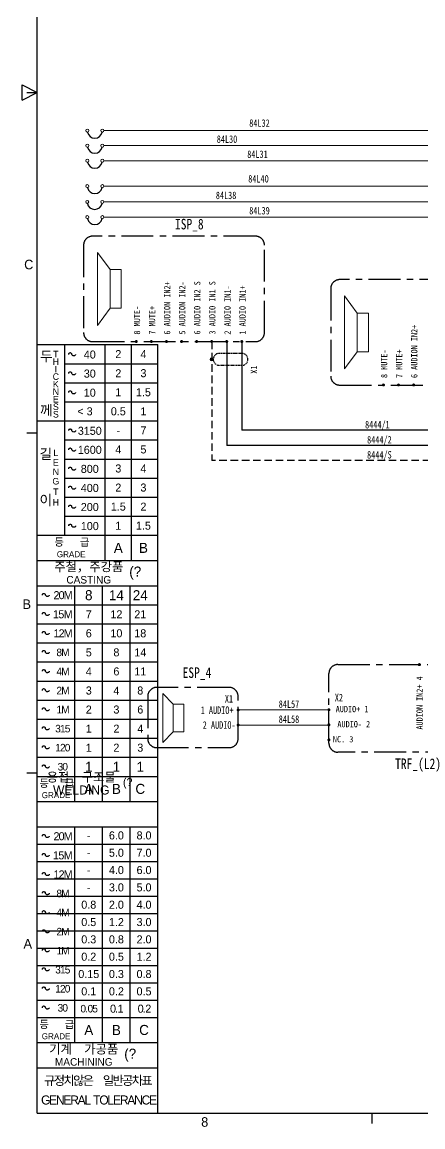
# Model space of a CAD drawing. Header units: millimetres. Extents: x 1204 to 1763, y -128 to 303.
# Drawn here: x 1213.7 to 1293.4, y -118.5 to 101.5 of the extents above; entities that cross this region are included whole.
import ezdxf
from ezdxf.enums import TextEntityAlignment as Align

# ---------------------------------------------------------------- set-up
doc = ezdxf.new("R2010")
doc.units = ezdxf.units.MM
doc.linetypes.add('CENTER', pattern=[50.8, 31.75, -6.35, 6.35, -6.35])
doc.linetypes.add('HIDDEN', pattern=[0.375, 0.25, -0.125])
for name, color, linetype, lineweight in [('7', 7, 'Continuous', 15), ('ADDRESS', 85, 'Continuous', 15), ('GND', 252, 'Continuous', 15), ('LINE', 7, 'Continuous', 15), ('TEXT', 7, 'Continuous', 15)]:
    doc.layers.add(name, color=color, linetype=linetype, lineweight=lineweight)
for name, color, linetype in [('AUDIO+', 26, 'Continuous'), ('AUDIO-', 30, 'Continuous'), ('SHIELD', 41, 'Continuous')]:
    doc.layers.add(name, color=color, linetype=linetype)
doc.styles.add('ROMANS', font='txt', dxfattribs={"height": 0.2})

# ---------------------------------------------------------------- blocks, each defined once
blk = doc.blocks.new('BALL')
at = {"layer": 'LINE'}
h = blk.add_hatch(color=256, dxfattribs=at)
h.paths.add_polyline_path([(203.75, 320.23, 0.41419), (203.5, 319.98), (203.75, 319.98)])
h.paths.add_polyline_path([(203.75, 320.23), (203.75, 319.98), (204, 319.98, 0.41419)])
h.paths.add_polyline_path([(204, 319.98, 0.00002), (204, 319.98), (203.5, 319.98, 1.00004)])
blk.add_circle((203.75, 319.98), 0.25, dxfattribs=at)
blk = doc.blocks.new('A$C38FC7A60')
at = {"layer": 'SHIELD', "linetype": 'HIDDEN'}
for p, q in [((-1.98, 10), (-1.98, 2.5)), ((0, 0), (0, 0.52))]:
    blk.add_line(p, q, dxfattribs=at)
for points in [[(-1.98, 10), (-1.98, 10), (-1.94, 10.52), (-1.94, 10.52), (-1.23, 12.78), (1.93, 12.35), (1.98, 10), (1.98, 10), (1.98, 2.5), (1.98, 2.5)], [(1.98, 2.5), (1.98, 2.5), (1.94, 1.98), (1.94, 1.98), (1.34, 0.01), (-1.34, 0.01), (-1.94, 1.98), (-1.94, 1.98), (-1.98, 2.5), (-1.98, 2.5)]]:
    blk.add_open_spline(points, degree=3, knots=[0, 0, 0, 0, 1, 1, 1, 2, 2, 2, 3, 3, 3, 3], dxfattribs=at)
at = {"layer": 'SHIELD', "linetype": 'HIDDEN', "xscale": -2, "yscale": 2, "zscale": 2}
blk.add_blockref('BALL', (407.5, -639.96), dxfattribs=at)

msp = doc.modelspace()

# ---------------------------------------------------------------- linework, layer by layer
at = {"color": 5, "linetype": 'Continuous'}
for p, q in [((1216.68, -115.77), (1216.68, 290.63)), ((1216.68, 37.23), (1240.68, 37.23)), ((1240.68, -115.77), (1240.68, 37.23)), ((1216.68, -10.77), (1240.68, -10.77)), ((1216.68, -58.77), (1240.68, -58.77)), ((1216.68, -106.77), (1240.68, -106.77)), ((1216.68, -115.77), (1750.08, -115.77))]:
    msp.add_line(p, q, dxfattribs=at)
at = {"color": 2, "linetype": 'Continuous'}
for p, q in [((1213.66, 88.96), (1216.68, 87.43)), ((1213.66, 85.92), (1213.66, 88.96)), ((1213.66, 85.92), (1216.68, 87.43))]:
    msp.add_line(p, q, dxfattribs=at)
at = {"color": 6, "linetype": 'Continuous'}
for p, q in [((1214.63, 87.43), (1216.68, 87.43)), ((1222.18, -0.72), (1222.18, 37.23)), ((1230.18, -5.74), (1230.18, 37.23)), ((1235.43, -5.74), (1235.43, 37.23)), ((1222.18, 33.44), (1240.68, 33.44)), ((1222.18, 29.64), (1240.68, 29.64)), ((1222.18, 25.85), (1240.68, 25.85)), ((1216.68, 22.05), (1240.68, 22.05)), ((1214.63, 19.7), (1216.68, 19.7)), ((1222.18, 18.26), (1240.68, 18.26)), ((1222.18, 14.46), (1240.68, 14.46)), ((1222.18, 10.67), (1240.68, 10.67)), ((1222.18, 6.87), (1240.68, 6.87)), ((1222.18, 3.08), (1240.68, 3.08)), ((1216.68, -0.72), (1240.68, -0.72)), ((1216.68, -5.74), (1240.68, -5.74)), ((1224.18, -53.74), (1224.18, -10.77)), ((1229.68, -53.74), (1229.68, -10.77)), ((1235.18, -53.74), (1235.18, -10.77)), ((1216.68, -14.56), (1240.68, -14.56)), ((1216.68, -18.36), (1240.68, -18.36)), ((1216.68, -22.15), (1240.68, -22.15)), ((1216.68, -25.95), (1240.68, -25.95)), ((1216.68, -29.74), (1240.68, -29.74)), ((1216.68, -33.54), (1240.68, -33.54)), ((1216.68, -37.33), (1240.68, -37.33)), ((1216.68, -41.13), (1240.68, -41.13)), ((1216.68, -44.92), (1240.68, -44.92)), ((1214.63, -48.03), (1216.68, -48.03)), ((1216.68, -48.72), (1240.68, -48.72)), ((1216.68, -53.74), (1240.68, -53.74)), ((1224.18, -101.74), (1224.18, -58.77)), ((1229.68, -101.74), (1229.68, -58.77)), ((1235.18, -101.74), (1235.18, -58.77)), ((1216.68, -62.22), (1240.68, -62.22)), ((1216.68, -65.67), (1240.68, -65.67)), ((1216.68, -69.12), (1240.68, -69.12)), ((1216.68, -72.57), (1240.68, -72.57)), ((1216.68, -76.02), (1240.68, -76.02)), ((1216.68, -79.47), (1240.68, -79.47)), ((1216.68, -82.92), (1240.68, -82.92)), ((1216.68, -86.37), (1240.68, -86.37)), ((1216.68, -89.82), (1240.68, -89.82)), ((1216.68, -93.27), (1240.68, -93.27)), ((1216.68, -96.72), (1240.68, -96.72)), ((1216.68, -101.74), (1240.68, -101.74)), ((1283.36, -117.87), (1283.36, -115.77))]:
    msp.add_line(p, q, dxfattribs=at)
at = {"color": 1, "linetype": 'CENTER', "ltscale": 0.2}
for points in [[(1261.9, 39.63), (1261.9, 57.03, 0.414214), (1260.1, 58.83), (1227.7, 58.83, 0.414214), (1225.9, 57.03), (1225.9, 39.63, 0.414214), (1227.7, 37.83), (1260.1, 37.83, 0.414214)], [(1311.08, 30.98), (1311.08, 48.38, 0.414214), (1309.28, 50.18), (1276.88, 50.18, 0.414214), (1275.08, 48.38), (1275.08, 30.98, 0.414214), (1276.88, 29.18), (1309.28, 29.18, 0.414214)], [(1312.23, -28.26), (1312.23, -42.12, -0.414214), (1310.43, -43.92), (1276.53, -43.92, -0.414214), (1274.73, -42.12), (1274.73, -28.26, -0.414214), (1276.53, -26.46), (1310.43, -26.46, -0.414214)], [(1256.66, -41.21), (1256.66, -32.81, 0.414214), (1254.86, -31.01), (1240.46, -31.01, 0.414214), (1238.66, -32.81), (1238.66, -41.21, 0.414214), (1240.46, -43.01), (1254.86, -43.01, 0.414214)]]:
    msp.add_lwpolyline(points, format="xyb", close=True, dxfattribs=at)
at = {"const_width": 0.3}
for points in [[(1236.39, 37.7, -1), (1236.39, 38, -1)], [(1239.39, 37.7, -1), (1239.39, 38, -1)], [(1242.4, 37.7, 1), (1242.4, 38, 1)], [(1245.4, 37.7, 1), (1245.4, 38, 1)], [(1248.4, 37.7, 1), (1248.4, 38, 1)], [(1251.39, 37.7, -1), (1251.39, 38, -1)], [(1254.39, 37.7, -1), (1254.39, 38, -1)], [(1257.39, 37.7, -1), (1257.39, 38, -1)], [(1285.58, 29.05, -1), (1285.58, 29.35, -1)], [(1288.58, 29.05, -1), (1288.58, 29.35, -1)], [(1291.59, 29.05, 1), (1291.59, 29.35, 1)], [(1292.73, -26.33, -1), (1292.73, -26.63, -1)], [(1274.58, -35.46, 1), (1274.88, -35.46, 1)], [(1256.81, -35.51, 1), (1256.51, -35.51, 1)], [(1256.81, -38.51, 1), (1256.51, -38.51, 1)], [(1274.58, -38.46, 1), (1274.88, -38.46, 1)], [(1274.58, -41.46, 1), (1274.88, -41.46, 1)]]:
    msp.add_lwpolyline(points, format="xyb", close=True, dxfattribs=at)
at = {"color": 4, "linetype": 'Continuous'}
for points in [[(1224.28, 35.29), (1224.27, 35.21), (1224.22, 35.13), (1224.15, 35.07), (1224.06, 35.03), (1223.96, 35.01), (1223.85, 35.02), (1223.76, 35.05), (1223.67, 35.1), (1223.62, 35.17), (1223.59, 35.25), (1223.58, 35.34), (1223.54, 35.42), (1223.48, 35.49), (1223.39, 35.54), (1223.28, 35.57), (1223.17, 35.57), (1223.07, 35.54), (1222.98, 35.49), (1222.92, 35.41), (1222.89, 35.33), (1222.89, 35.33), (1222.89, 35.32), (1222.89, 35.32), (1222.88, 35.31), (1222.88, 35.31), (1222.88, 35.31), (1222.88, 35.3), (1222.88, 35.3), (1222.88, 35.29), (1222.88, 35.29)], [(1224.28, 31.5), (1224.27, 31.41), (1224.22, 31.34), (1224.15, 31.28), (1224.06, 31.23), (1223.96, 31.22), (1223.85, 31.22), (1223.76, 31.25), (1223.67, 31.31), (1223.62, 31.38), (1223.59, 31.46), (1223.58, 31.54), (1223.54, 31.63), (1223.48, 31.7), (1223.39, 31.75), (1223.28, 31.77), (1223.17, 31.77), (1223.07, 31.74), (1222.98, 31.69), (1222.92, 31.62), (1222.89, 31.54), (1222.89, 31.53), (1222.89, 31.53), (1222.89, 31.52), (1222.88, 31.52), (1222.88, 31.52), (1222.88, 31.51), (1222.88, 31.51), (1222.88, 31.5), (1222.88, 31.5), (1222.88, 31.5)], [(1224.28, 27.7), (1224.27, 27.62), (1224.22, 27.54), (1224.15, 27.48), (1224.06, 27.44), (1223.96, 27.42), (1223.85, 27.43), (1223.76, 27.46), (1223.67, 27.51), (1223.62, 27.58), (1223.59, 27.66), (1223.58, 27.75), (1223.54, 27.83), (1223.48, 27.9), (1223.39, 27.95), (1223.28, 27.98), (1223.17, 27.98), (1223.07, 27.95), (1222.98, 27.9), (1222.92, 27.82), (1222.89, 27.74), (1222.89, 27.74), (1222.89, 27.73), (1222.89, 27.73), (1222.88, 27.72), (1222.88, 27.72), (1222.88, 27.72), (1222.88, 27.71), (1222.88, 27.71), (1222.88, 27.7), (1222.88, 27.7)], [(1224.28, 20.11), (1224.27, 20.03), (1224.22, 19.95), (1224.15, 19.89), (1224.06, 19.85), (1223.96, 19.83), (1223.85, 19.84), (1223.76, 19.87), (1223.67, 19.92), (1223.62, 19.99), (1223.59, 20.07), (1223.58, 20.16), (1223.54, 20.24), (1223.48, 20.31), (1223.39, 20.36), (1223.28, 20.39), (1223.17, 20.39), (1223.07, 20.36), (1222.98, 20.31), (1222.92, 20.23), (1222.89, 20.15), (1222.89, 20.15), (1222.89, 20.14), (1222.89, 20.14), (1222.88, 20.13), (1222.88, 20.13), (1222.88, 20.13), (1222.88, 20.12), (1222.88, 20.12), (1222.88, 20.11), (1222.88, 20.11)], [(1224.28, 16.32), (1224.27, 16.23), (1224.22, 16.16), (1224.15, 16.1), (1224.06, 16.05), (1223.96, 16.04), (1223.85, 16.04), (1223.76, 16.07), (1223.67, 16.13), (1223.62, 16.2), (1223.59, 16.28), (1223.58, 16.36), (1223.54, 16.45), (1223.48, 16.52), (1223.39, 16.57), (1223.28, 16.59), (1223.17, 16.59), (1223.07, 16.56), (1222.98, 16.51), (1222.92, 16.44), (1222.89, 16.36), (1222.89, 16.35), (1222.89, 16.35), (1222.89, 16.34), (1222.88, 16.34), (1222.88, 16.34), (1222.88, 16.33), (1222.88, 16.33), (1222.88, 16.32), (1222.88, 16.32), (1222.88, 16.32)], [(1224.28, 12.52), (1224.27, 12.44), (1224.22, 12.36), (1224.15, 12.3), (1224.06, 12.26), (1223.96, 12.24), (1223.85, 12.25), (1223.76, 12.28), (1223.67, 12.33), (1223.62, 12.4), (1223.59, 12.48), (1223.58, 12.57), (1223.54, 12.65), (1223.48, 12.72), (1223.39, 12.77), (1223.28, 12.8), (1223.17, 12.8), (1223.07, 12.77), (1222.98, 12.72), (1222.92, 12.64), (1222.89, 12.56), (1222.89, 12.56), (1222.89, 12.55), (1222.89, 12.55), (1222.88, 12.54), (1222.88, 12.54), (1222.88, 12.54), (1222.88, 12.53), (1222.88, 12.53), (1222.88, 12.52), (1222.88, 12.52)], [(1224.28, 8.73), (1224.27, 8.64), (1224.22, 8.57), (1224.15, 8.51), (1224.06, 8.46), (1223.96, 8.45), (1223.85, 8.45), (1223.76, 8.48), (1223.67, 8.54), (1223.62, 8.61), (1223.59, 8.69), (1223.58, 8.77), (1223.54, 8.86), (1223.48, 8.93), (1223.39, 8.98), (1223.28, 9), (1223.17, 9), (1223.07, 8.97), (1222.98, 8.92), (1222.92, 8.85), (1222.89, 8.77), (1222.89, 8.76), (1222.89, 8.76), (1222.89, 8.75), (1222.88, 8.75), (1222.88, 8.75), (1222.88, 8.74), (1222.88, 8.74), (1222.88, 8.73), (1222.88, 8.73), (1222.88, 8.73)], [(1224.28, 4.93), (1224.27, 4.85), (1224.22, 4.77), (1224.15, 4.71), (1224.06, 4.67), (1223.96, 4.65), (1223.85, 4.66), (1223.76, 4.69), (1223.67, 4.74), (1223.62, 4.81), (1223.59, 4.89), (1223.58, 4.98), (1223.54, 5.06), (1223.48, 5.13), (1223.39, 5.18), (1223.28, 5.21), (1223.17, 5.21), (1223.07, 5.18), (1222.98, 5.13), (1222.92, 5.05), (1222.89, 4.97), (1222.89, 4.97), (1222.89, 4.96), (1222.89, 4.96), (1222.88, 4.95), (1222.88, 4.95), (1222.88, 4.95), (1222.88, 4.94), (1222.88, 4.94), (1222.88, 4.93), (1222.88, 4.93)], [(1224.28, 1.14), (1224.27, 1.05), (1224.22, 0.98), (1224.15, 0.92), (1224.06, 0.87), (1223.96, 0.86), (1223.85, 0.86), (1223.76, 0.89), (1223.67, 0.95), (1223.62, 1.02), (1223.59, 1.1), (1223.58, 1.18), (1223.54, 1.27), (1223.48, 1.34), (1223.39, 1.39), (1223.28, 1.41), (1223.17, 1.41), (1223.07, 1.38), (1222.98, 1.33), (1222.92, 1.26), (1222.89, 1.18), (1222.89, 1.17), (1222.89, 1.17), (1222.89, 1.16), (1222.88, 1.16), (1222.88, 1.16), (1222.88, 1.15), (1222.88, 1.15), (1222.88, 1.14), (1222.88, 1.14), (1222.88, 1.14)], [(1219.03, -12.62), (1219.02, -12.71), (1218.97, -12.78), (1218.9, -12.84), (1218.81, -12.88), (1218.71, -12.9), (1218.6, -12.9), (1218.51, -12.87), (1218.42, -12.81), (1218.37, -12.74), (1218.34, -12.66), (1218.33, -12.58), (1218.29, -12.49), (1218.23, -12.42), (1218.14, -12.37), (1218.03, -12.35), (1217.92, -12.35), (1217.82, -12.38), (1217.73, -12.43), (1217.67, -12.5), (1217.64, -12.58), (1217.64, -12.59), (1217.64, -12.59), (1217.64, -12.6), (1217.63, -12.6), (1217.63, -12.6), (1217.63, -12.61), (1217.63, -12.61), (1217.63, -12.62), (1217.63, -12.62), (1217.63, -12.62)], [(1219.03, -16.42), (1219.02, -16.5), (1218.97, -16.58), (1218.9, -16.64), (1218.81, -16.68), (1218.71, -16.7), (1218.6, -16.69), (1218.51, -16.66), (1218.42, -16.61), (1218.37, -16.54), (1218.34, -16.46), (1218.33, -16.37), (1218.29, -16.29), (1218.23, -16.22), (1218.14, -16.17), (1218.03, -16.14), (1217.92, -16.14), (1217.82, -16.17), (1217.73, -16.22), (1217.67, -16.3), (1217.64, -16.38), (1217.64, -16.38), (1217.64, -16.39), (1217.64, -16.39), (1217.63, -16.39), (1217.63, -16.4), (1217.63, -16.4), (1217.63, -16.41), (1217.63, -16.41), (1217.63, -16.41), (1217.63, -16.42)], [(1219.03, -20.21), (1219.02, -20.3), (1218.97, -20.37), (1218.9, -20.43), (1218.81, -20.47), (1218.71, -20.49), (1218.6, -20.49), (1218.51, -20.46), (1218.42, -20.4), (1218.37, -20.33), (1218.34, -20.25), (1218.33, -20.17), (1218.29, -20.08), (1218.23, -20.01), (1218.14, -19.96), (1218.03, -19.94), (1217.92, -19.94), (1217.82, -19.97), (1217.73, -20.02), (1217.67, -20.09), (1217.64, -20.17), (1217.64, -20.18), (1217.64, -20.18), (1217.64, -20.19), (1217.63, -20.19), (1217.63, -20.19), (1217.63, -20.2), (1217.63, -20.2), (1217.63, -20.21), (1217.63, -20.21), (1217.63, -20.21)], [(1219.03, -24.01), (1219.02, -24.09), (1218.97, -24.17), (1218.9, -24.23), (1218.81, -24.27), (1218.71, -24.29), (1218.6, -24.28), (1218.51, -24.25), (1218.42, -24.2), (1218.37, -24.13), (1218.34, -24.05), (1218.33, -23.96), (1218.29, -23.88), (1218.23, -23.81), (1218.14, -23.76), (1218.03, -23.73), (1217.92, -23.73), (1217.82, -23.76), (1217.73, -23.81), (1217.67, -23.89), (1217.64, -23.97), (1217.64, -23.97), (1217.64, -23.98), (1217.64, -23.98), (1217.63, -23.98), (1217.63, -23.99), (1217.63, -23.99), (1217.63, -24), (1217.63, -24), (1217.63, -24), (1217.63, -24.01)], [(1219.03, -27.8), (1219.02, -27.89), (1218.97, -27.96), (1218.9, -28.02), (1218.81, -28.06), (1218.71, -28.08), (1218.6, -28.08), (1218.51, -28.05), (1218.42, -27.99), (1218.37, -27.92), (1218.34, -27.84), (1218.33, -27.76), (1218.29, -27.67), (1218.23, -27.6), (1218.14, -27.55), (1218.03, -27.53), (1217.92, -27.53), (1217.82, -27.56), (1217.73, -27.61), (1217.67, -27.68), (1217.64, -27.76), (1217.64, -27.77), (1217.64, -27.77), (1217.64, -27.78), (1217.63, -27.78), (1217.63, -27.78), (1217.63, -27.79), (1217.63, -27.79), (1217.63, -27.8), (1217.63, -27.8), (1217.63, -27.8)], [(1219.03, -31.6), (1219.02, -31.68), (1218.97, -31.76), (1218.9, -31.82), (1218.81, -31.86), (1218.71, -31.88), (1218.6, -31.87), (1218.51, -31.84), (1218.42, -31.79), (1218.37, -31.72), (1218.34, -31.64), (1218.33, -31.55), (1218.29, -31.47), (1218.23, -31.4), (1218.14, -31.35), (1218.03, -31.32), (1217.92, -31.32), (1217.82, -31.35), (1217.73, -31.4), (1217.67, -31.48), (1217.64, -31.56), (1217.64, -31.56), (1217.64, -31.57), (1217.64, -31.57), (1217.63, -31.57), (1217.63, -31.58), (1217.63, -31.58), (1217.63, -31.59), (1217.63, -31.59), (1217.63, -31.59), (1217.63, -31.6)], [(1219.03, -35.39), (1219.02, -35.48), (1218.97, -35.55), (1218.9, -35.61), (1218.81, -35.65), (1218.71, -35.67), (1218.6, -35.67), (1218.51, -35.64), (1218.42, -35.58), (1218.37, -35.51), (1218.34, -35.43), (1218.33, -35.35), (1218.29, -35.26), (1218.23, -35.19), (1218.14, -35.14), (1218.03, -35.12), (1217.92, -35.12), (1217.82, -35.15), (1217.73, -35.2), (1217.67, -35.27), (1217.64, -35.35), (1217.64, -35.36), (1217.64, -35.36), (1217.64, -35.37), (1217.63, -35.37), (1217.63, -35.37), (1217.63, -35.38), (1217.63, -35.38), (1217.63, -35.39), (1217.63, -35.39), (1217.63, -35.39)], [(1219.03, -39.19), (1219.02, -39.27), (1218.97, -39.35), (1218.9, -39.41), (1218.81, -39.45), (1218.71, -39.47), (1218.6, -39.46), (1218.51, -39.43), (1218.42, -39.38), (1218.37, -39.31), (1218.34, -39.23), (1218.33, -39.14), (1218.29, -39.06), (1218.23, -38.99), (1218.14, -38.94), (1218.03, -38.91), (1217.92, -38.91), (1217.82, -38.94), (1217.73, -38.99), (1217.67, -39.07), (1217.64, -39.15), (1217.64, -39.15), (1217.64, -39.16), (1217.64, -39.16), (1217.63, -39.16), (1217.63, -39.17), (1217.63, -39.17), (1217.63, -39.18), (1217.63, -39.18), (1217.63, -39.18), (1217.63, -39.19)], [(1219.03, -42.98), (1219.02, -43.07), (1218.97, -43.14), (1218.9, -43.2), (1218.81, -43.24), (1218.71, -43.26), (1218.6, -43.26), (1218.51, -43.23), (1218.42, -43.17), (1218.37, -43.1), (1218.34, -43.02), (1218.33, -42.94), (1218.29, -42.85), (1218.23, -42.78), (1218.14, -42.73), (1218.03, -42.71), (1217.92, -42.71), (1217.82, -42.74), (1217.73, -42.79), (1217.67, -42.86), (1217.64, -42.94), (1217.64, -42.95), (1217.64, -42.95), (1217.64, -42.96), (1217.63, -42.96), (1217.63, -42.96), (1217.63, -42.97), (1217.63, -42.97), (1217.63, -42.98), (1217.63, -42.98), (1217.63, -42.98)], [(1219.03, -46.78), (1219.02, -46.86), (1218.97, -46.94), (1218.9, -47), (1218.81, -47.04), (1218.71, -47.06), (1218.6, -47.05), (1218.51, -47.02), (1218.42, -46.97), (1218.37, -46.9), (1218.34, -46.82), (1218.33, -46.73), (1218.29, -46.65), (1218.23, -46.58), (1218.14, -46.53), (1218.03, -46.5), (1217.92, -46.5), (1217.82, -46.53), (1217.73, -46.58), (1217.67, -46.66), (1217.64, -46.74), (1217.64, -46.74), (1217.64, -46.75), (1217.64, -46.75), (1217.63, -46.75), (1217.63, -46.76), (1217.63, -46.76), (1217.63, -46.77), (1217.63, -46.77), (1217.63, -46.77), (1217.63, -46.78)], [(1219.03, -60.62), (1219.02, -60.71), (1218.97, -60.78), (1218.9, -60.84), (1218.81, -60.88), (1218.71, -60.9), (1218.6, -60.9), (1218.51, -60.87), (1218.42, -60.81), (1218.37, -60.74), (1218.34, -60.66), (1218.33, -60.58), (1218.29, -60.49), (1218.23, -60.42), (1218.14, -60.37), (1218.03, -60.35), (1217.92, -60.35), (1217.82, -60.38), (1217.73, -60.43), (1217.67, -60.5), (1217.64, -60.58), (1217.64, -60.59), (1217.64, -60.59), (1217.64, -60.6), (1217.63, -60.6), (1217.63, -60.6), (1217.63, -60.61), (1217.63, -60.61), (1217.63, -60.62), (1217.63, -60.62), (1217.63, -60.62)], [(1219.03, -64.42), (1219.02, -64.5), (1218.97, -64.58), (1218.9, -64.64), (1218.81, -64.68), (1218.71, -64.7), (1218.6, -64.69), (1218.51, -64.66), (1218.42, -64.61), (1218.37, -64.54), (1218.34, -64.46), (1218.33, -64.37), (1218.29, -64.29), (1218.23, -64.22), (1218.14, -64.17), (1218.03, -64.14), (1217.92, -64.14), (1217.82, -64.17), (1217.73, -64.22), (1217.67, -64.3), (1217.64, -64.38), (1217.64, -64.38), (1217.64, -64.39), (1217.64, -64.39), (1217.63, -64.39), (1217.63, -64.4), (1217.63, -64.4), (1217.63, -64.41), (1217.63, -64.41), (1217.63, -64.41), (1217.63, -64.42)], [(1219.03, -68.21), (1219.02, -68.3), (1218.97, -68.37), (1218.9, -68.43), (1218.81, -68.47), (1218.71, -68.49), (1218.6, -68.49), (1218.51, -68.46), (1218.42, -68.4), (1218.37, -68.33), (1218.34, -68.25), (1218.33, -68.17), (1218.29, -68.08), (1218.23, -68.01), (1218.14, -67.96), (1218.03, -67.94), (1217.92, -67.94), (1217.82, -67.97), (1217.73, -68.02), (1217.67, -68.09), (1217.64, -68.17), (1217.64, -68.18), (1217.64, -68.18), (1217.64, -68.19), (1217.63, -68.19), (1217.63, -68.19), (1217.63, -68.2), (1217.63, -68.2), (1217.63, -68.21), (1217.63, -68.21), (1217.63, -68.21)], [(1219.03, -72.01), (1219.02, -72.09), (1218.97, -72.17), (1218.9, -72.23), (1218.81, -72.27), (1218.71, -72.29), (1218.6, -72.28), (1218.51, -72.25), (1218.42, -72.2), (1218.37, -72.13), (1218.34, -72.05), (1218.33, -71.96), (1218.29, -71.88), (1218.23, -71.81), (1218.14, -71.76), (1218.03, -71.73), (1217.92, -71.73), (1217.82, -71.76), (1217.73, -71.81), (1217.67, -71.89), (1217.64, -71.97), (1217.64, -71.97), (1217.64, -71.98), (1217.64, -71.98), (1217.63, -71.98), (1217.63, -71.99), (1217.63, -71.99), (1217.63, -72), (1217.63, -72), (1217.63, -72), (1217.63, -72.01)], [(1219.03, -75.8), (1219.02, -75.89), (1218.97, -75.96), (1218.9, -76.02), (1218.81, -76.06), (1218.71, -76.08), (1218.6, -76.08), (1218.51, -76.05), (1218.42, -75.99), (1218.37, -75.92), (1218.34, -75.84), (1218.33, -75.76), (1218.29, -75.67), (1218.23, -75.6), (1218.14, -75.55), (1218.03, -75.53), (1217.92, -75.53), (1217.82, -75.56), (1217.73, -75.61), (1217.67, -75.68), (1217.64, -75.76), (1217.64, -75.77), (1217.64, -75.77), (1217.64, -75.78), (1217.63, -75.78), (1217.63, -75.78), (1217.63, -75.79), (1217.63, -75.79), (1217.63, -75.8), (1217.63, -75.8), (1217.63, -75.8)], [(1219.03, -79.6), (1219.02, -79.68), (1218.97, -79.76), (1218.9, -79.82), (1218.81, -79.86), (1218.71, -79.88), (1218.6, -79.87), (1218.51, -79.84), (1218.42, -79.79), (1218.37, -79.72), (1218.34, -79.64), (1218.33, -79.55), (1218.29, -79.47), (1218.23, -79.4), (1218.14, -79.35), (1218.03, -79.32), (1217.92, -79.32), (1217.82, -79.35), (1217.73, -79.4), (1217.67, -79.48), (1217.64, -79.56), (1217.64, -79.56), (1217.64, -79.57), (1217.64, -79.57), (1217.63, -79.57), (1217.63, -79.58), (1217.63, -79.58), (1217.63, -79.59), (1217.63, -79.59), (1217.63, -79.59), (1217.63, -79.6)], [(1219.03, -83.39), (1219.02, -83.48), (1218.97, -83.55), (1218.9, -83.61), (1218.81, -83.65), (1218.71, -83.67), (1218.6, -83.67), (1218.51, -83.64), (1218.42, -83.58), (1218.37, -83.51), (1218.34, -83.43), (1218.33, -83.35), (1218.29, -83.26), (1218.23, -83.19), (1218.14, -83.14), (1218.03, -83.12), (1217.92, -83.12), (1217.82, -83.15), (1217.73, -83.2), (1217.67, -83.27), (1217.64, -83.35), (1217.64, -83.36), (1217.64, -83.36), (1217.64, -83.37), (1217.63, -83.37), (1217.63, -83.37), (1217.63, -83.38), (1217.63, -83.38), (1217.63, -83.39), (1217.63, -83.39), (1217.63, -83.39)], [(1219.03, -87.19), (1219.02, -87.27), (1218.97, -87.35), (1218.9, -87.41), (1218.81, -87.45), (1218.71, -87.47), (1218.6, -87.46), (1218.51, -87.43), (1218.42, -87.38), (1218.37, -87.31), (1218.34, -87.23), (1218.33, -87.14), (1218.29, -87.06), (1218.23, -86.99), (1218.14, -86.94), (1218.03, -86.91), (1217.92, -86.91), (1217.82, -86.94), (1217.73, -86.99), (1217.67, -87.07), (1217.64, -87.15), (1217.64, -87.15), (1217.64, -87.16), (1217.64, -87.16), (1217.63, -87.16), (1217.63, -87.17), (1217.63, -87.17), (1217.63, -87.18), (1217.63, -87.18), (1217.63, -87.18), (1217.63, -87.19)], [(1219.03, -90.98), (1219.02, -91.07), (1218.97, -91.14), (1218.9, -91.2), (1218.81, -91.24), (1218.71, -91.26), (1218.6, -91.26), (1218.51, -91.23), (1218.42, -91.17), (1218.37, -91.1), (1218.34, -91.02), (1218.33, -90.94), (1218.29, -90.85), (1218.23, -90.78), (1218.14, -90.73), (1218.03, -90.71), (1217.92, -90.71), (1217.82, -90.74), (1217.73, -90.79), (1217.67, -90.86), (1217.64, -90.94), (1217.64, -90.95), (1217.64, -90.95), (1217.64, -90.96), (1217.63, -90.96), (1217.63, -90.96), (1217.63, -90.97), (1217.63, -90.97), (1217.63, -90.98), (1217.63, -90.98), (1217.63, -90.98)], [(1219.03, -94.78), (1219.02, -94.86), (1218.97, -94.94), (1218.9, -95), (1218.81, -95.04), (1218.71, -95.06), (1218.6, -95.05), (1218.51, -95.02), (1218.42, -94.97), (1218.37, -94.9), (1218.34, -94.82), (1218.33, -94.73), (1218.29, -94.65), (1218.23, -94.58), (1218.14, -94.53), (1218.03, -94.5), (1217.92, -94.5), (1217.82, -94.53), (1217.73, -94.58), (1217.67, -94.66), (1217.64, -94.74), (1217.64, -94.74), (1217.64, -94.75), (1217.64, -94.75), (1217.63, -94.75), (1217.63, -94.76), (1217.63, -94.76), (1217.63, -94.77), (1217.63, -94.77), (1217.63, -94.77), (1217.63, -94.78)]]:
    msp.add_lwpolyline(points, dxfattribs=at)
at = {"color": 0}
for centre in [(1228.14, 79.85), (1228.14, 76.85), (1228.14, 73.85), (1228.14, 68.8), (1228.12, 65.65), (1228.14, 62.63)]:
    msp.add_arc(centre, 1.5, 191.4783, 348.5217, dxfattribs=at)
at = {"layer": '7', "color": 0}
for p, q in [((1228.66, 55.6), (1231.18, 52.18)), ((1228.66, 41.06), (1228.66, 55.6)), ((1233.4, 52.18), (1231.18, 52.18)), ((1231.18, 52.18), (1231.18, 44.48)), ((1233.4, 44.48), (1233.4, 52.18)), ((1277.85, 32.41), (1277.85, 46.95)), ((1277.85, 46.95), (1280.37, 43.53)), ((1231.18, 44.48), (1228.66, 41.06)), ((1231.18, 44.48), (1233.4, 44.48)), ((1282.58, 43.53), (1280.37, 43.53)), ((1280.37, 43.53), (1280.37, 35.83)), ((1282.58, 35.83), (1282.58, 43.53)), ((1280.37, 35.83), (1277.85, 32.41)), ((1280.37, 35.83), (1282.58, 35.83)), ((1241.69, -41.95), (1241.69, -32.25)), ((1241.69, -32.25), (1243.76, -34.33)), ((1245.84, -34.33), (1243.76, -34.33)), ((1243.76, -34.33), (1243.76, -39.87)), ((1245.84, -39.87), (1245.84, -34.33)), ((1243.76, -39.87), (1241.69, -41.95)), ((1243.76, -39.87), (1245.84, -39.87))]:
    msp.add_line(p, q, dxfattribs=at)
at = {"layer": '7'}
for p, q in [((1274.58, -35.51), (1256.69, -35.51)), ((1274.58, -38.51), (1256.69, -38.51))]:
    msp.add_line(p, q, dxfattribs=at)
at = {"layer": 'ADDRESS'}
for p, q in [((1644.24, 76.85), (1229.94, 76.85)), ((1644.24, 73.85), (1229.94, 73.85)), ((1644.22, 65.65), (1229.92, 65.65)), ((1644.34, 62.63), (1229.94, 62.63))]:
    msp.add_line(p, q, dxfattribs=at)
at = {"layer": 'AUDIO+'}
for p in [(1257.4, 37.83), (1340.64, 20.18)]:
    msp.add_line(p, (1257.4, 20.18), dxfattribs=at)
at = {"layer": 'AUDIO-'}
for p in [(1254.4, 37.83), (1343.64, 17.18)]:
    msp.add_line(p, (1254.4, 17.18), dxfattribs=at)
at = {"layer": 'GND'}
for p, q in [((1229.94, 79.85), (1644.24, 79.85)), ((1644.24, 68.8), (1229.94, 68.8))]:
    msp.add_line(p, q, dxfattribs=at)
at = {"layer": 'LINE', "color": 0}
for centre in [(1226.64, 79.85), (1229.64, 79.85), (1226.64, 76.85), (1229.64, 76.85), (1226.64, 73.85), (1229.64, 73.85), (1226.64, 68.8), (1229.64, 68.8), (1226.62, 65.65), (1229.62, 65.65), (1226.64, 62.63), (1229.64, 62.63)]:
    msp.add_circle(centre, 0.3, dxfattribs=at)
at = {"layer": 'SHIELD', "linetype": 'HIDDEN', "ltscale": 6}
for p in [(1251.4, 37.83), (1346.64, 14.18)]:
    msp.add_line(p, (1251.4, 14.18), dxfattribs=at)

# ---------------------------------------------------------------- block references
at = {"layer": '7', "xscale": -0.5999999999999659, "yscale": 0.5999999999999659, "zscale": 0.5999999999999659, "rotation": 270}
msp.add_blockref('A$C38FC7A60', (1251.4, 34.3), dxfattribs=at)

# ---------------------------------------------------------------- texts
at = {"style": 'ROMANS', "width": 0.8}
for s, p in [('6 AUDION IN2+', (1242.53, 39.23)), ('5 AUDION IN2-', (1245.53, 39.23)), ('6 AUDIO IN2 S', (1248.52, 39.25)), ('3 AUDIO IN1 S', (1251.52, 39.25)), ('2 AUDIO IN1-', (1254.53, 39.23)), ('1 AUDIO IN1+', (1257.53, 39.23)), ('8 MUTE-', (1236.53, 39.23)), ('7 MUTE+', (1239.53, 39.23)), ('6 AUDION IN2+', (1291.72, 30.58)), ('7 MUTE+', (1288.72, 30.58)), ('8 MUTE-', (1285.72, 30.58)), ('AUDION IN2+ 4', (1292.78, -39.41))]:
    msp.add_text(s, height=1.25, rotation=90, dxfattribs=at).set_placement(p, align=Align.MIDDLE_LEFT)
for s, height, p in [('1 AUDIO+', 1.5, (1255.74, -35.55)), ('AUDIO+ 1', 1.25, (1282.6, -35.33)), ('2 AUDIO-', 1.5, (1256.15, -38.5)), ('AUDIO- 2', 1.25, (1282.94, -38.33)), ('NC. 3', 1.25, (1279.6, -41.33))]:
    msp.add_text(s, height=height, dxfattribs=at).set_placement(p, align=Align.MIDDLE_RIGHT)
at = {"color": 4, "attachment_point": 5, "style": 'ROMANS'}
for s, insert, char_height in [('{\\fﾱﾼﾸﾲￃﾼ|b0|i0|c129|p49;C }', (1214.99, 53.17), 1.9), ('{\\fﾱﾼﾸﾲￃﾼ|b0|i0|c129|p49;두 }', (1218.48, 34.83), 2), ('{\\fﾱﾼﾸﾲￃﾼ|b0|i0|c129|p49;T }', (1220.38, 35.36), 1.3), ('{\\fﾱﾼﾸﾲￃﾼ|b0|i0|c129|p49;40 }', (1227.13, 35.25), 1.6), ('{\\fﾱﾼﾸﾲￃﾼ|b0|i0|c129|p49;2 }', (1232.81, 35.34), 1.6), ('{\\fﾱﾼﾸﾲￃﾼ|b0|i0|c129|p49;4 }', (1237.81, 35.34), 1.6), ('{\\fﾱﾼﾸﾲￃﾼ|b0|i0|c129|p49;H }', (1220.38, 33.86), 1.3), ('{\\fﾱﾼﾸﾲￃﾼ|b0|i0|c129|p49;I }', (1220.38, 32.36), 1.3), ('{\\fﾱﾼﾸﾲￃﾼ|b0|i0|c129|p49;C }', (1220.38, 30.86), 1.3), ('{\\fﾱﾼﾸﾲￃﾼ|b0|i0|c129|p49;30 }', (1227.13, 31.46), 1.6), ('{\\fﾱﾼﾸﾲￃﾼ|b0|i0|c129|p49;2 }', (1232.81, 31.54), 1.6), ('{\\fﾱﾼﾸﾲￃﾼ|b0|i0|c129|p49;3 }', (1237.81, 31.54), 1.6), ('{\\fﾱﾼﾸﾲￃﾼ|b0|i0|c129|p49;K }', (1220.38, 29.36), 1.3), ('{\\fﾱﾼﾸﾲￃﾼ|b0|i0|c129|p49;N }', (1220.38, 27.86), 1.3), ('{\\fﾱﾼﾸﾲￃﾼ|b0|i0|c129|p49;E }', (1220.38, 26.36), 1.3), ('{\\fﾱﾼﾸﾲￃﾼ|b0|i0|c129|p49;10 }', (1227.13, 27.66), 1.6), ('{\\fﾱﾼﾸﾲￃﾼ|b0|i0|c129|p49;1 }', (1232.81, 27.75), 1.6), ('{\\fﾱﾼﾸﾲￃﾼ|b0|i0|c129|p49;1.5 }', (1237.81, 27.75), 1.6), ('{\\fﾱﾼﾸﾲￃﾼ|b0|i0|c129|p49;께 }', (1218.48, 24.06), 2), ('{\\fﾱﾼﾸﾲￃﾼ|b0|i0|c129|p49;S }', (1220.38, 24.86), 1.3), ('{\\fﾱﾼﾸﾲￃﾼ|b0|i0|c129|p49;< 3 }', (1226.18, 23.95), 1.6), ('{\\fﾱﾼﾸﾲￃﾼ|b0|i0|c129|p49;0.5 }', (1232.81, 23.95), 1.6), ('{\\fﾱﾼﾸﾲￃﾼ|b0|i0|c129|p49;1 }', (1237.81, 23.95), 1.6), ('{\\fﾱﾼﾸﾲￃﾼ|b0|i0|c129|p49;S }', (1220.38, 23.36), 1.3), ('{\\fﾱﾼﾸﾲￃﾼ|b0|i0|c129|p49;3150 }', (1227.13, 20.07), 1.6), ('{\\fﾱﾼﾸﾲￃﾼ|b0|i0|c129|p49;- }', (1232.81, 20.16), 1.6), ('{\\fﾱﾼﾸﾲￃﾼ|b0|i0|c129|p49;7 }', (1237.81, 20.16), 1.6), ('{\\fﾱﾼﾸﾲￃﾼ|b0|i0|c129|p49;길 }', (1218.38, 15.36), 2), ('{\\fﾱﾼﾸﾲￃﾼ|b0|i0|c129|p49;L }', (1220.38, 15.69), 1.3), ('{\\fﾱﾼﾸﾲￃﾼ|b0|i0|c129|p49;1600 }', (1227.13, 16.28), 1.6), ('{\\fﾱﾼﾸﾲￃﾼ|b0|i0|c129|p49;4 }', (1232.81, 16.36), 1.6), ('{\\fﾱﾼﾸﾲￃﾼ|b0|i0|c129|p49;5 }', (1237.81, 16.36), 1.6), ('{\\fﾱﾼﾸﾲￃﾼ|b0|i0|c129|p49;E }', (1220.38, 13.8), 1.3), ('{\\fﾱﾼﾸﾲￃﾼ|b0|i0|c129|p49;800 }', (1227.13, 12.48), 1.6), ('{\\fﾱﾼﾸﾲￃﾼ|b0|i0|c129|p49;3 }', (1232.81, 12.57), 1.6), ('{\\fﾱﾼﾸﾲￃﾼ|b0|i0|c129|p49;4 }', (1237.81, 12.57), 1.6), ('{\\fﾱﾼﾸﾲￃﾼ|b0|i0|c129|p49;N }', (1220.38, 11.91), 1.3), ('{\\fﾱﾼﾸﾲￃﾼ|b0|i0|c129|p49;G }', (1220.38, 10.03), 1.3), ('{\\fﾱﾼﾸﾲￃﾼ|b0|i0|c129|p49;400 }', (1227.13, 8.69), 1.6), ('{\\fﾱﾼﾸﾲￃﾼ|b0|i0|c129|p49;2 }', (1232.81, 8.77), 1.6), ('{\\fﾱﾼﾸﾲￃﾼ|b0|i0|c129|p49;3 }', (1237.81, 8.77), 1.6), ('{\\fﾱﾼﾸﾲￃﾼ|b0|i0|c129|p49;이 }', (1218.38, 6.18), 2), ('{\\fﾱﾼﾸﾲￃﾼ|b0|i0|c129|p49;T }', (1220.38, 7.94), 1.3), ('{\\fﾱﾼﾸﾲￃﾼ|b0|i0|c129|p49;H }', (1220.38, 5.85), 1.3), ('{\\fﾱﾼﾸﾲￃﾼ|b0|i0|c129|p49;200 }', (1227.13, 4.89), 1.6), ('{\\fﾱﾼﾸﾲￃﾼ|b0|i0|c129|p49;1.5 }', (1232.81, 4.98), 1.6), ('{\\fﾱﾼﾸﾲￃﾼ|b0|i0|c129|p49;2 }', (1237.81, 4.98), 1.6), ('{\\fﾱﾼﾸﾲￃﾼ|b0|i0|c129|p49;100 }', (1227.13, 1.1), 1.6), ('{\\fﾱﾼﾸﾲￃﾼ|b0|i0|c129|p49;1 }', (1232.81, 1.18), 1.6), ('{\\fﾱﾼﾸﾲￃﾼ|b0|i0|c129|p49;1.5 }', (1237.81, 1.18), 1.6), ('{\\fNew Gulim|b0|i0|c129|p18;\\H0.8333x;\\T0.75;등\u3000\u3000급\\fﾱﾼﾸﾲￃﾼ|b0|i0|c129|p49;\\H1.2x;\\T1; }', (1223.43, -2.15), 1.8), ('{\\fﾱﾼﾸﾲￃﾼ|b0|i0|c129|p49;GRADE }', (1223.43, -4.51), 1.2), ('{\\fﾱﾼﾸﾲￃﾼ|b0|i0|c129|p49;A }', (1232.81, -3.23), 2), ('{\\fﾱﾼﾸﾲￃﾼ|b0|i0|c129|p49;B }', (1237.81, -3.23), 2), ('{\\fﾱﾼﾸﾲￃﾼ|b0|i0|c129|p49;주철，주강품 }', (1226.93, -7.12), 1.8), ('{\\fﾱﾼﾸﾲￃﾼ|b0|i0|c129|p49;(? }', (1236.18, -8.25), 2), ('{\\fﾱﾼﾸﾲￃﾼ|b0|i0|c129|p49;CASTING }', (1226.93, -9.59), 1.5), ('{\\fﾱﾼﾸﾲￃﾼ|b0|i0|c129|p49;\\H0.8x;\\T0.85;20M\\H1.25x;\\T1; }', (1221.68, -12.66), 2), ('{\\fﾱﾼﾸﾲￃﾼ|b0|i0|c129|p49;8 }', (1226.93, -12.66), 2), ('{\\fﾱﾼﾸﾲￃﾼ|b0|i0|c129|p49;14 }', (1232.43, -12.66), 2), ('{\\fﾱﾼﾸﾲￃﾼ|b0|i0|c129|p49;24 }', (1237.18, -12.66), 2), ('{\\fﾱﾼﾸﾲￃﾼ|b0|i0|c129|p49;B }', (1214.59, -14.44), 1.9), ('{\\fﾱﾼﾸﾲￃﾼ|b0|i0|c129|p49;\\H0.8x;\\T0.9;15M\\H1.25x;\\T1; }', (1221.68, -16.46), 2), ('{\\fﾱﾼﾸﾲￃﾼ|b0|i0|c129|p49;7 }', (1226.93, -16.46), 1.6), ('{\\fﾱﾼﾸﾲￃﾼ|b0|i0|c129|p49;12 }', (1232.43, -16.46), 1.6), ('{\\fﾱﾼﾸﾲￃﾼ|b0|i0|c129|p49;21 }', (1237.18, -16.46), 1.6), ('{\\fﾱﾼﾸﾲￃﾼ|b0|i0|c129|p49;\\H0.8x;\\T0.8;12M\\H1.25x;\\T1; }', (1221.68, -20.25), 2), ('{\\fﾱﾼﾸﾲￃﾼ|b0|i0|c129|p49;6 }', (1226.93, -20.25), 1.6), ('{\\fﾱﾼﾸﾲￃﾼ|b0|i0|c129|p49;10 }', (1232.43, -20.25), 1.6), ('{\\fﾱﾼﾸﾲￃﾼ|b0|i0|c129|p49;18 }', (1237.18, -20.25), 1.6), ('{\\fﾱﾼﾸﾲￃﾼ|b0|i0|c129|p49;\\H0.75x;\\T0.8;8M\\H1.333x;\\T1; }', (1221.68, -24.05), 2), ('{\\fﾱﾼﾸﾲￃﾼ|b0|i0|c129|p49;5 }', (1226.93, -24.05), 1.6), ('{\\fﾱﾼﾸﾲￃﾼ|b0|i0|c129|p49;8 }', (1232.43, -24.05), 1.6), ('{\\fﾱﾼﾸﾲￃﾼ|b0|i0|c129|p49;14 }', (1237.18, -24.05), 1.6), ('{\\fﾱﾼﾸﾲￃﾼ|b0|i0|c129|p49;\\H0.75x;\\T0.8;4M\\H1.333x;\\T1; }', (1221.68, -27.84), 2), ('{\\fﾱﾼﾸﾲￃﾼ|b0|i0|c129|p49;4 }', (1226.93, -27.84), 1.6), ('{\\fﾱﾼﾸﾲￃﾼ|b0|i0|c129|p49;6 }', (1232.43, -27.84), 1.6), ('{\\fﾱﾼﾸﾲￃﾼ|b0|i0|c129|p49;11 }', (1237.18, -27.84), 1.6), ('{\\fﾱﾼﾸﾲￃﾼ|b0|i0|c129|p49;\\H0.75x;\\T0.8;2M\\H1.333x;\\T1; }', (1221.68, -31.64), 2), ('{\\fﾱﾼﾸﾲￃﾼ|b0|i0|c129|p49;3 }', (1226.93, -31.64), 1.6), ('{\\fﾱﾼﾸﾲￃﾼ|b0|i0|c129|p49;4 }', (1232.43, -31.64), 1.6), ('{\\fﾱﾼﾸﾲￃﾼ|b0|i0|c129|p49;8 }', (1237.18, -31.64), 1.6), ('{\\fﾱﾼﾸﾲￃﾼ|b0|i0|c129|p49;\\H0.75x;\\T0.8;1M\\H1.333x;\\T1; }', (1221.68, -35.43), 2), ('{\\fﾱﾼﾸﾲￃﾼ|b0|i0|c129|p49;2 }', (1226.93, -35.43), 1.6), ('{\\fﾱﾼﾸﾲￃﾼ|b0|i0|c129|p49;3 }', (1232.43, -35.43), 1.6), ('{\\fﾱﾼﾸﾲￃﾼ|b0|i0|c129|p49;6 }', (1237.18, -35.43), 1.6), ('{\\fﾱﾼﾸﾲￃﾼ|b0|i0|c129|p49;\\H0.75x;\\T0.8;315\\H1.333x;\\T1; }', (1221.68, -39.23), 2), ('{\\fﾱﾼﾸﾲￃﾼ|b0|i0|c129|p49;1 }', (1226.93, -39.23), 1.6), ('{\\fﾱﾼﾸﾲￃﾼ|b0|i0|c129|p49;2 }', (1232.43, -39.23), 1.6), ('{\\fﾱﾼﾸﾲￃﾼ|b0|i0|c129|p49;4 }', (1237.18, -39.23), 1.6), ('{\\fﾱﾼﾸﾲￃﾼ|b0|i0|c129|p49;\\H0.75x;\\T0.8;120\\H1.333x;\\T1; }', (1221.68, -43.02), 2), ('{\\fﾱﾼﾸﾲￃﾼ|b0|i0|c129|p49;1 }', (1226.93, -43.02), 1.6), ('{\\fﾱﾼﾸﾲￃﾼ|b0|i0|c129|p49;2 }', (1232.43, -43.02), 1.6), ('{\\fﾱﾼﾸﾲￃﾼ|b0|i0|c129|p49;3 }', (1237.18, -43.02), 1.6), ('{\\fﾱﾼﾸﾲￃﾼ|b0|i0|c129|p49;\\H0.75x;\\T0.8;30\\H1.333x;\\T1; }', (1221.68, -46.82), 2), ('{\\fﾱﾼﾸﾲￃﾼ|b0|i0|c129|p49;1 }', (1226.93, -46.82), 2), ('{\\fﾱﾼﾸﾲￃﾼ|b0|i0|c129|p49;1 }', (1232.43, -46.82), 2), ('{\\fﾱﾼﾸﾲￃﾼ|b0|i0|c129|p49;1 }', (1237.18, -46.82), 2), ('{\\fﾱﾼﾸﾲￃﾼ|b0|i0|c129|p49;용접\u3000구조물 }', (1225.43, -48.97), 1.8), ('{\\fNew Gulim|b0|i0|c129|p18;\\H0.8333x;\\T0.75;등\u3000\u3000급\\fﾱﾼﾸﾲￃﾼ|b0|i0|c129|p49;\\H1.2x;\\T1; }', (1220.43, -50.19), 1.8), ('{\\fﾱﾼﾸﾲￃﾼ|b0|i0|c129|p49;WELDING }', (1225.43, -51.45), 1.8), ('{\\fﾱﾼﾸﾲￃﾼ|b0|i0|c129|p49;A }', (1226.93, -51.23), 2), ('{\\fﾱﾼﾸﾲￃﾼ|b0|i0|c129|p49;B }', (1232.43, -51.23), 2), ('{\\fﾱﾼﾸﾲￃﾼ|b0|i0|c129|p49;(? }', (1234.68, -50.11), 1.6), ('{\\fﾱﾼﾸﾲￃﾼ|b0|i0|c129|p49;C }', (1237.18, -51.23), 2), ('{\\fﾱﾼﾸﾲￃﾼ|b0|i0|c129|p49;GRADE }', (1220.43, -52.47), 1.2), ('{\\fﾱﾼﾸﾲￃﾼ|b0|i0|c129|p49;\\H0.8x;\\T0.85;20M\\H1.25x;\\T1; }', (1221.68, -60.66), 2), ('{\\fﾱﾼﾸﾲￃﾼ|b0|i0|c129|p49;- }', (1226.93, -60.49), 1.6), ('{\\fﾱﾼﾸﾲￃﾼ|b0|i0|c129|p49;6.0 }', (1232.43, -60.49), 1.6), ('{\\fﾱﾼﾸﾲￃﾼ|b0|i0|c129|p49;8.0 }', (1237.93, -60.49), 1.6), ('{\\fﾱﾼﾸﾲￃﾼ|b0|i0|c129|p49;\\H0.8x;\\T0.9;15M\\H1.25x;\\T1; }', (1221.68, -64.46), 2), ('{\\fﾱﾼﾸﾲￃﾼ|b0|i0|c129|p49;5.0 }', (1232.43, -63.94), 1.6), ('{\\fﾱﾼﾸﾲￃﾼ|b0|i0|c129|p49;7.0 }', (1237.93, -63.94), 1.6), ('{\\fﾱﾼﾸﾲￃﾼ|b0|i0|c129|p49;- }', (1226.93, -63.94), 1.6), ('{\\fﾱﾼﾸﾲￃﾼ|b0|i0|c129|p49;\\H0.8x;\\T0.8;12M\\H1.25x;\\T1; }', (1221.68, -68.25), 2), ('{\\fﾱﾼﾸﾲￃﾼ|b0|i0|c129|p49;- }', (1226.93, -67.39), 1.6), ('{\\fﾱﾼﾸﾲￃﾼ|b0|i0|c129|p49;4.0 }', (1232.43, -67.39), 1.6), ('{\\fﾱﾼﾸﾲￃﾼ|b0|i0|c129|p49;6.0 }', (1237.93, -67.39), 1.6), ('{\\fﾱﾼﾸﾲￃﾼ|b0|i0|c129|p49;3.0 }', (1232.43, -70.84), 1.6), ('{\\fﾱﾼﾸﾲￃﾼ|b0|i0|c129|p49;5.0 }', (1237.93, -70.84), 1.6), ('{\\fﾱﾼﾸﾲￃﾼ|b0|i0|c129|p49;\\H0.75x;\\T0.8;8M\\H1.333x;\\T1; }', (1221.68, -72.05), 2), ('{\\fﾱﾼﾸﾲￃﾼ|b0|i0|c129|p49;- }', (1226.93, -70.84), 1.6), ('{\\fﾱﾼﾸﾲￃﾼ|b0|i0|c129|p49;0.8 }', (1226.93, -74.29), 1.6), ('{\\fﾱﾼﾸﾲￃﾼ|b0|i0|c129|p49;2.0 }', (1232.43, -74.29), 1.6), ('{\\fﾱﾼﾸﾲￃﾼ|b0|i0|c129|p49;4.0 }', (1237.93, -74.29), 1.6), ('{\\fﾱﾼﾸﾲￃﾼ|b0|i0|c129|p49;\\H0.75x;\\T0.8;4M\\H1.333x;\\T1; }', (1221.68, -75.84), 2), ('{\\fﾱﾼﾸﾲￃﾼ|b0|i0|c129|p49;0.5 }', (1226.93, -77.74), 1.6), ('{\\fﾱﾼﾸﾲￃﾼ|b0|i0|c129|p49;1.2 }', (1232.43, -77.74), 1.6), ('{\\fﾱﾼﾸﾲￃﾼ|b0|i0|c129|p49;3.0 }', (1237.93, -77.74), 1.6), ('{\\fﾱﾼﾸﾲￃﾼ|b0|i0|c129|p49;\\H0.75x;\\T0.8;2M\\H1.333x;\\T1; }', (1221.68, -79.64), 2), ('{\\fﾱﾼﾸﾲￃﾼ|b0|i0|c129|p49;A }', (1214.79, -82.05), 1.9), ('{\\fﾱﾼﾸﾲￃﾼ|b0|i0|c129|p49;0.3 }', (1226.93, -81.19), 1.6), ('{\\fﾱﾼﾸﾲￃﾼ|b0|i0|c129|p49;0.8 }', (1232.43, -81.19), 1.6), ('{\\fﾱﾼﾸﾲￃﾼ|b0|i0|c129|p49;2.0 }', (1237.93, -81.19), 1.6), ('{\\fﾱﾼﾸﾲￃﾼ|b0|i0|c129|p49;\\H0.75x;\\T0.8;1M\\H1.333x;\\T1; }', (1221.68, -83.43), 2), ('{\\fﾱﾼﾸﾲￃﾼ|b0|i0|c129|p49;0.2 }', (1226.93, -84.64), 1.6), ('{\\fﾱﾼﾸﾲￃﾼ|b0|i0|c129|p49;0.5 }', (1232.43, -84.64), 1.6), ('{\\fﾱﾼﾸﾲￃﾼ|b0|i0|c129|p49;1.2 }', (1237.93, -84.64), 1.6), ('{\\fﾱﾼﾸﾲￃﾼ|b0|i0|c129|p49;\\H0.75x;\\T0.8;315\\H1.333x;\\T1; }', (1221.68, -87.23), 2), ('{\\fﾱﾼﾸﾲￃﾼ|b0|i0|c129|p49;0.15 }', (1226.93, -88.09), 1.6), ('{\\fﾱﾼﾸﾲￃﾼ|b0|i0|c129|p49;0.3 }', (1232.43, -88.09), 1.6), ('{\\fﾱﾼﾸﾲￃﾼ|b0|i0|c129|p49;0.8 }', (1237.93, -88.09), 1.6), ('{\\fﾱﾼﾸﾲￃﾼ|b0|i0|c129|p49;\\H0.75x;\\T0.8;120\\H1.333x;\\T1; }', (1221.68, -91.02), 2), ('{\\fﾱﾼﾸﾲￃﾼ|b0|i0|c129|p49;0.1 }', (1226.93, -91.54), 1.6), ('{\\fﾱﾼﾸﾲￃﾼ|b0|i0|c129|p49;0.2 }', (1232.43, -91.54), 1.6), ('{\\fﾱﾼﾸﾲￃﾼ|b0|i0|c129|p49;0.5 }', (1237.93, -91.54), 1.6), ('{\\fﾱﾼﾸﾲￃﾼ|b0|i0|c129|p49;\\H0.75x;\\T0.8;30\\H1.333x;\\T1; }', (1221.68, -94.82), 2), ('{\\fﾱﾼﾸﾲￃﾼ|b0|i0|c129|p49;\\T0.8;0.05 }', (1226.93, -94.99), 1.5), ('{\\fﾱﾼﾸﾲￃﾼ|b0|i0|c129|p49;\\T0.8;0.1 }', (1232.43, -94.99), 1.6), ('{\\fﾱﾼﾸﾲￃﾼ|b0|i0|c129|p49;\\T0.8;0.2 }', (1237.93, -94.99), 1.6), ('{\\fNew Gulim|b0|i0|c129|p18;\\H0.8333x;\\T0.75;등\u3000\u3000급\\fﾱﾼﾸﾲￃﾼ|b0|i0|c129|p49;\\H1.2x;\\T1; }', (1220.43, -98.19), 1.8), ('{\\fﾱﾼﾸﾲￃﾼ|b0|i0|c129|p49;A }', (1226.93, -99.23), 2), ('{\\fﾱﾼﾸﾲￃﾼ|b0|i0|c129|p49;B }', (1232.43, -99.23), 2), ('{\\fﾱﾼﾸﾲￃﾼ|b0|i0|c129|p49;C }', (1237.93, -99.23), 2), ('{\\fﾱﾼﾸﾲￃﾼ|b0|i0|c129|p49;GRADE }', (1220.43, -100.47), 1.2), ('{\\fﾱﾼﾸﾲￃﾼ|b0|i0|c129|p49;기계\u3000가공품 }', (1225.93, -103.12), 1.8), ('{\\fﾱﾼﾸﾲￃﾼ|b0|i0|c129|p49;(? }', (1235.18, -104.25), 2), ('{\\fﾱﾼﾸﾲￃﾼ|b0|i0|c129|p49;MACHINING }', (1225.93, -105.59), 1.5), ('{\\fGulim|b0|i0|c129|p50;\\T0.75;규정치않은\u3000일반공차표\\fﾱﾼﾸﾲￃﾼ|b0|i0|c129|p49;\\T1; }', (1228.68, -109.37), 1.8), ('{\\fﾱﾼﾸﾲￃﾼ|b0|i0|c129|p49;\\T0.8;GENERAL TOLERANC\\T1;E }', (1228.98, -113.17), 1.8), ('{\\fﾱﾼﾸﾲￃﾼ|b0|i0|c129|p49;8 }', (1250.01, -117.55), 1.9)]:
    msp.add_mtext(s, dxfattribs=dict(at, insert=insert, char_height=char_height))
at = {"layer": 'TEXT', "style": 'ROMANS', "width": 0.8}
for s, p in [('84L32', (1262.95, 81.35)), ('84L30', (1256.49, 78.15)), ('84L31', (1262.55, 75.15)), ('84L40', (1262.75, 70.26)), ('84L38', (1256.3, 66.96)), ('84L39', (1262.95, 63.91)), ('8444/1', (1286.82, 21.3)), ('8444/2', (1287.22, 18.3)), ('8444/S', (1287.22, 15.3)), ('X1', (1255.65, -33.27)), ('X2', (1277.53, -33.03)), ('84L57', (1268.82, -34.33)), ('84L58', (1268.82, -37.33))]:
    msp.add_text(s, height=1.5, dxfattribs=at).set_placement(p, align=Align.MIDDLE_RIGHT)
at = {"layer": 'TEXT', "lineweight": 0, "style": 'ROMANS', "width": 0.8}
for s, p in [('ISP_8', (1246.94, 60.18)), ('ESP_4', (1248.46, -29.12)), ('TRF_(L2)', (1292.47, -47.26))]:
    msp.add_text(s, height=2.1, dxfattribs=at).set_placement(p, align=Align.CENTER)
at = {"layer": 'TEXT', "style": 'ROMANS', "width": 0.8}
msp.add_text('X1', height=1.25, rotation=90, dxfattribs=at).set_placement((1259.81, 33.08), align=Align.MIDDLE_RIGHT)

doc.saveas('drawing.dxf')
